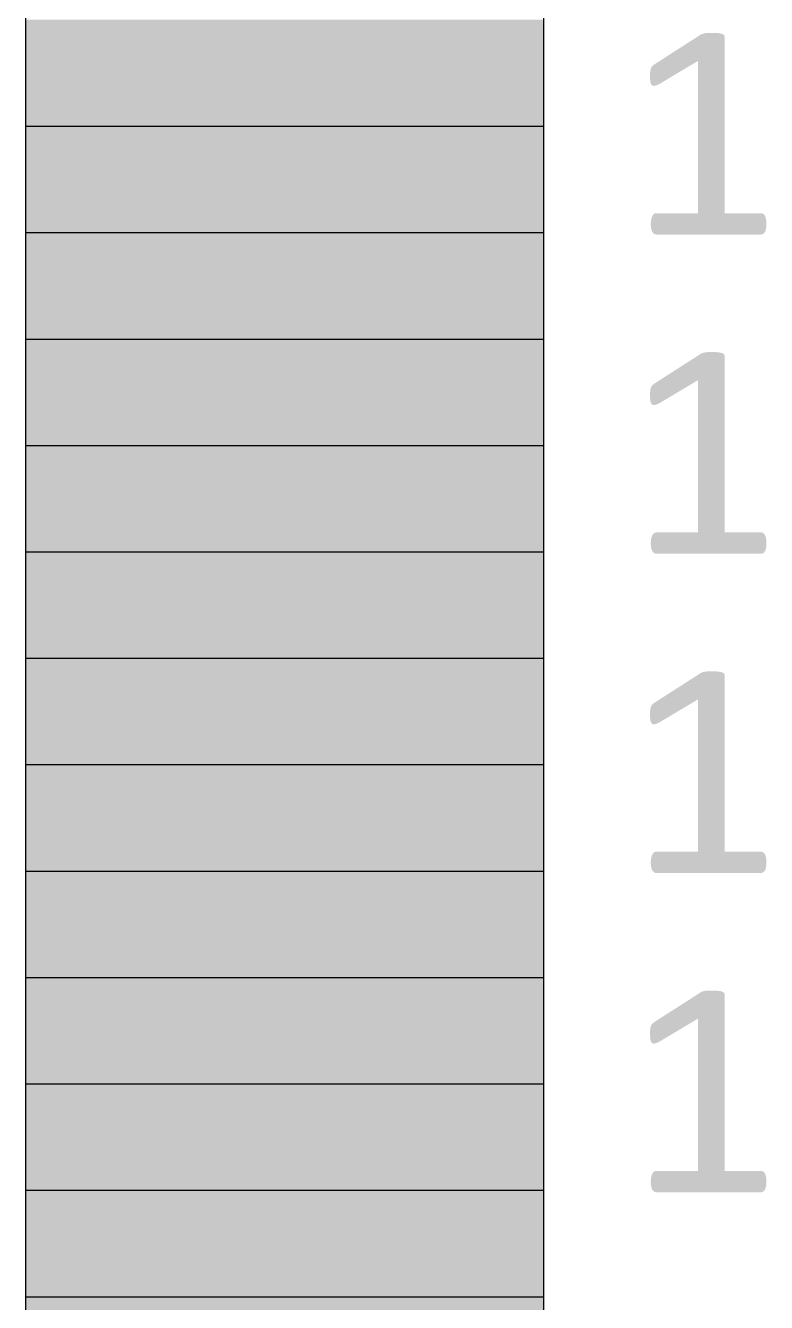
# Model space of a CAD drawing. Header units: inches. Extents: x 79.49066 to 79.49309, y 16.68944 to 16.6915.
# Drawn here: x 79.4928573 to 79.4929736, y 16.690028 to 16.6902284 of the extents above; entities that cross this region are included whole.
import ezdxf

# ---------------------------------------------------------------- set-up
doc = ezdxf.new("R2010")
doc.units = ezdxf.units.IN
doc.header["$MEASUREMENT"] = 0
doc.layers.add('GSLAYER', color=7, linetype='CONTINUOUS')

msp = doc.modelspace()

# ---------------------------------------------------------------- hatches: boundary and pattern name
at = {"layer": 'GSLAYER', "true_color": 0x4f4f4f}
msp.add_hatch(color=251, dxfattribs=at).paths.add_polyline_path([(79.49293868, 16.69021263), (79.49293868, 16.69022933), (79.49285726, 16.69022933), (79.49285726, 16.69021263)])
at = {"layer": 'GSLAYER', "true_color": 0x000000}
for points in [[(79.49296707, 16.69022288), (79.49296707, 16.6902266), (79.49296706, 16.69022674), (79.492967, 16.69022688), (79.4929669, 16.69022699), (79.49296689, 16.690227), (79.49296679, 16.69022706), (79.49296671, 16.6902271), (79.49296667, 16.69022711), (79.49296645, 16.69022717), (79.49296625, 16.69022721), (79.4929661, 16.69022723), (79.49296592, 16.69022725), (79.49296567, 16.69022727), (79.49296567, 16.69022727), (79.49296513, 16.69022728), (79.4929644, 16.69022727), (79.4929644, 16.69022727), (79.49296413, 16.69022725), (79.49296404, 16.69022723), (79.49296389, 16.69022721), (79.49296377, 16.69022717), (79.49296353, 16.69022711), (79.4929635, 16.6902271), (79.49296339, 16.69022706), (79.4929633, 16.690227), (79.49296329, 16.69022699), (79.49296311, 16.69022688), (79.4929629, 16.69022674), (79.49296268, 16.6902266), (79.49295688, 16.69022288)], [(79.49295608, 16.69021897), (79.49295609, 16.69021898), (79.49295623, 16.69021902), (79.49295641, 16.69021907), (79.49295643, 16.69021908), (79.49295663, 16.69021917), (79.49295682, 16.69021926), (79.49295687, 16.69021929), (79.49295739, 16.6902196), (79.49295809, 16.69022002), (79.49295894, 16.69022053), (79.49295958, 16.69022091), (79.49296012, 16.69022123), (79.49296057, 16.6902215), (79.49296094, 16.69022172), (79.49296125, 16.6902219), (79.49296151, 16.69022206), (79.49296176, 16.6902222), (79.492962, 16.69022235), (79.4929629, 16.69022288), (79.49295688, 16.69022288), (79.49295605, 16.69022235), (79.49295585, 16.6902222), (79.49295569, 16.69022206), (79.49295557, 16.6902219), (79.49295549, 16.69022172), (79.49295542, 16.6902215), (79.49295538, 16.69022123), (79.49295535, 16.69022091), (79.49295534, 16.69022053), (79.49295536, 16.69022002), (79.4929554, 16.6902196), (79.49295549, 16.69021929), (79.4929555, 16.69021926), (79.49295555, 16.69021917), (79.49295563, 16.69021908), (79.49295565, 16.69021907), (79.49295572, 16.69021902), (79.49295583, 16.69021898), (79.49295585, 16.69021897), (79.49295595, 16.69021896)], [(79.49296707, 16.69019898), (79.49296707, 16.69022288), (79.4929629, 16.69022288), (79.4929629, 16.69019898)], [(79.49297276, 16.69019563), (79.49297293, 16.69019565), (79.49297309, 16.69019571), (79.49297324, 16.69019582), (79.49297337, 16.69019599), (79.49297348, 16.69019621), (79.49297356, 16.6901965), (79.49297362, 16.69019685), (79.49297363, 16.69019728), (79.49297362, 16.69019768), (79.49297357, 16.69019803), (79.4929735, 16.69019832), (79.4929734, 16.69019855), (79.49297328, 16.69019874), (79.49297312, 16.69019887), (79.49297295, 16.69019895), (79.49297276, 16.69019898), (79.49295634, 16.69019898), (79.49295615, 16.69019895), (79.49295598, 16.69019887), (79.49295584, 16.69019874), (79.49295572, 16.69019855), (79.49295562, 16.69019832), (79.49295554, 16.69019803), (79.49295548, 16.69019768), (79.49295546, 16.69019728), (79.49295548, 16.69019685), (79.49295554, 16.6901965), (79.49295562, 16.69019621), (79.49295574, 16.69019599), (79.49295588, 16.69019582), (79.49295602, 16.69019571), (79.49295617, 16.69019565), (79.49295634, 16.69019563)], [(79.49296707, 16.69017278), (79.49296707, 16.6901765), (79.49296706, 16.69017664), (79.492967, 16.69017678), (79.4929669, 16.69017689), (79.49296689, 16.6901769), (79.49296679, 16.69017695), (79.49296671, 16.690177), (79.49296667, 16.69017701), (79.49296645, 16.69017707), (79.49296625, 16.69017711), (79.4929661, 16.69017713), (79.49296592, 16.69017715), (79.49296567, 16.69017717), (79.49296567, 16.69017717), (79.49296513, 16.69017718), (79.4929644, 16.69017717), (79.4929644, 16.69017717), (79.49296413, 16.69017715), (79.49296404, 16.69017713), (79.49296389, 16.69017711), (79.49296377, 16.69017707), (79.49296353, 16.69017701), (79.4929635, 16.690177), (79.49296339, 16.69017695), (79.4929633, 16.6901769), (79.49296329, 16.69017689), (79.49296311, 16.69017678), (79.4929629, 16.69017664), (79.49296268, 16.6901765), (79.49295688, 16.69017278)], [(79.49295608, 16.69016887), (79.49295609, 16.69016887), (79.49295623, 16.69016891), (79.49295641, 16.69016897), (79.49295643, 16.69016898), (79.49295663, 16.69016907), (79.49295682, 16.69016916), (79.49295687, 16.69016919), (79.49295739, 16.6901695), (79.49295809, 16.69016991), (79.49295894, 16.69017042), (79.49295958, 16.69017081), (79.49296012, 16.69017113), (79.49296057, 16.6901714), (79.49296094, 16.69017162), (79.49296125, 16.6901718), (79.49296151, 16.69017196), (79.49296176, 16.6901721), (79.492962, 16.69017225), (79.4929629, 16.69017278), (79.49295688, 16.69017278), (79.49295605, 16.69017225), (79.49295585, 16.6901721), (79.49295569, 16.69017196), (79.49295557, 16.6901718), (79.49295549, 16.69017162), (79.49295542, 16.6901714), (79.49295538, 16.69017113), (79.49295535, 16.69017081), (79.49295534, 16.69017042), (79.49295536, 16.69016991), (79.4929554, 16.6901695), (79.49295549, 16.69016919), (79.4929555, 16.69016916), (79.49295555, 16.69016907), (79.49295563, 16.69016898), (79.49295565, 16.69016897), (79.49295572, 16.69016891), (79.49295583, 16.69016887), (79.49295585, 16.69016887), (79.49295595, 16.69016886)], [(79.49296707, 16.69014888), (79.49296707, 16.69017278), (79.4929629, 16.69017278), (79.4929629, 16.69014888)], [(79.49297276, 16.69014552), (79.49297293, 16.69014554), (79.49297309, 16.69014561), (79.49297324, 16.69014572), (79.49297337, 16.69014589), (79.49297348, 16.69014611), (79.49297356, 16.6901464), (79.49297362, 16.69014675), (79.49297363, 16.69014718), (79.49297362, 16.69014758), (79.49297357, 16.69014793), (79.4929735, 16.69014822), (79.4929734, 16.69014845), (79.49297328, 16.69014863), (79.49297312, 16.69014877), (79.49297295, 16.69014885), (79.49297276, 16.69014888), (79.49295634, 16.69014888), (79.49295615, 16.69014885), (79.49295598, 16.69014877), (79.49295584, 16.69014863), (79.49295572, 16.69014845), (79.49295562, 16.69014822), (79.49295554, 16.69014793), (79.49295548, 16.69014758), (79.49295546, 16.69014718), (79.49295548, 16.69014675), (79.49295554, 16.6901464), (79.49295562, 16.69014611), (79.49295574, 16.69014589), (79.49295588, 16.69014572), (79.49295602, 16.69014561), (79.49295617, 16.69014554), (79.49295634, 16.69014552)], [(79.49296707, 16.69012268), (79.49296707, 16.6901264), (79.49296706, 16.69012654), (79.492967, 16.69012668), (79.4929669, 16.69012678), (79.49296689, 16.6901268), (79.49296679, 16.69012685), (79.49296671, 16.69012689), (79.49296667, 16.69012691), (79.49296645, 16.69012697), (79.49296625, 16.690127), (79.4929661, 16.69012703), (79.49296592, 16.69012704), (79.49296567, 16.69012706), (79.49296567, 16.69012706), (79.49296513, 16.69012708), (79.4929644, 16.69012706), (79.4929644, 16.69012706), (79.49296413, 16.69012704), (79.49296404, 16.69012703), (79.49296389, 16.690127), (79.49296377, 16.69012697), (79.49296353, 16.69012691), (79.4929635, 16.69012689), (79.49296339, 16.69012685), (79.4929633, 16.6901268), (79.49296329, 16.69012678), (79.49296311, 16.69012668), (79.4929629, 16.69012654), (79.49296268, 16.6901264), (79.49295688, 16.69012268)], [(79.49295608, 16.69011877), (79.49295609, 16.69011877), (79.49295623, 16.69011881), (79.49295641, 16.69011886), (79.49295643, 16.69011888), (79.49295663, 16.69011897), (79.49295682, 16.69011906), (79.49295687, 16.69011909), (79.49295739, 16.6901194), (79.49295809, 16.69011981), (79.49295894, 16.69012032), (79.49295958, 16.6901207), (79.49296012, 16.69012103), (79.49296057, 16.69012129), (79.49296094, 16.69012151), (79.49296125, 16.69012169), (79.49296151, 16.69012185), (79.49296176, 16.690122), (79.492962, 16.69012214), (79.4929629, 16.69012268), (79.49295688, 16.69012268), (79.49295605, 16.69012214), (79.49295585, 16.690122), (79.49295569, 16.69012185), (79.49295557, 16.69012169), (79.49295549, 16.69012151), (79.49295542, 16.69012129), (79.49295538, 16.69012103), (79.49295535, 16.6901207), (79.49295534, 16.69012032), (79.49295536, 16.69011981), (79.4929554, 16.6901194), (79.49295549, 16.69011909), (79.4929555, 16.69011906), (79.49295555, 16.69011897), (79.49295563, 16.69011888), (79.49295565, 16.69011886), (79.49295572, 16.69011881), (79.49295583, 16.69011877), (79.49295585, 16.69011877), (79.49295595, 16.69011876)], [(79.49296707, 16.69009877), (79.49296707, 16.69012268), (79.4929629, 16.69012268), (79.4929629, 16.69009877)], [(79.49297276, 16.69009542), (79.49297293, 16.69009544), (79.49297309, 16.69009551), (79.49297324, 16.69009562), (79.49297337, 16.69009578), (79.49297348, 16.69009601), (79.49297356, 16.6900963), (79.49297362, 16.69009665), (79.49297363, 16.69009707), (79.49297362, 16.69009748), (79.49297357, 16.69009783), (79.4929735, 16.69009811), (79.4929734, 16.69009835), (79.49297328, 16.69009853), (79.49297312, 16.69009866), (79.49297295, 16.69009875), (79.49297276, 16.69009877), (79.49295634, 16.69009877), (79.49295615, 16.69009875), (79.49295598, 16.69009866), (79.49295584, 16.69009853), (79.49295572, 16.69009835), (79.49295562, 16.69009811), (79.49295554, 16.69009783), (79.49295548, 16.69009748), (79.49295546, 16.69009707), (79.49295548, 16.69009665), (79.49295554, 16.6900963), (79.49295562, 16.69009601), (79.49295574, 16.69009578), (79.49295588, 16.69009562), (79.49295602, 16.69009551), (79.49295617, 16.69009544), (79.49295634, 16.69009542)], [(79.49296707, 16.69007258), (79.49296707, 16.69007629), (79.49296706, 16.69007644), (79.492967, 16.69007657), (79.4929669, 16.69007668), (79.49296689, 16.69007669), (79.49296679, 16.69007675), (79.49296671, 16.69007679), (79.49296667, 16.6900768), (79.49296645, 16.69007687), (79.49296625, 16.6900769), (79.4929661, 16.69007692), (79.49296592, 16.69007694), (79.49296567, 16.69007696), (79.49296567, 16.69007696), (79.49296513, 16.69007697), (79.4929644, 16.69007696), (79.4929644, 16.69007696), (79.49296413, 16.69007694), (79.49296404, 16.69007692), (79.49296389, 16.6900769), (79.49296377, 16.69007687), (79.49296353, 16.6900768), (79.4929635, 16.69007679), (79.49296339, 16.69007675), (79.4929633, 16.69007669), (79.49296329, 16.69007668), (79.49296311, 16.69007657), (79.4929629, 16.69007644), (79.49296268, 16.69007629), (79.49295688, 16.69007258)], [(79.49295608, 16.69006866), (79.49295609, 16.69006867), (79.49295623, 16.69006871), (79.49295641, 16.69006876), (79.49295643, 16.69006877), (79.49295663, 16.69006887), (79.49295682, 16.69006896), (79.49295687, 16.69006898), (79.49295739, 16.6900693), (79.49295809, 16.69006971), (79.49295894, 16.69007022), (79.49295958, 16.6900706), (79.49296012, 16.69007092), (79.49296057, 16.69007119), (79.49296094, 16.69007141), (79.49296125, 16.69007159), (79.49296151, 16.69007175), (79.49296176, 16.6900719), (79.492962, 16.69007204), (79.4929629, 16.69007258), (79.49295688, 16.69007258), (79.49295605, 16.69007204), (79.49295585, 16.6900719), (79.49295569, 16.69007175), (79.49295557, 16.69007159), (79.49295549, 16.69007141), (79.49295542, 16.69007119), (79.49295538, 16.69007092), (79.49295535, 16.6900706), (79.49295534, 16.69007022), (79.49295536, 16.69006971), (79.4929554, 16.6900693), (79.49295549, 16.69006898), (79.4929555, 16.69006896), (79.49295555, 16.69006887), (79.49295563, 16.69006877), (79.49295565, 16.69006876), (79.49295572, 16.69006871), (79.49295583, 16.69006867), (79.49295585, 16.69006866), (79.49295595, 16.69006865)], [(79.49296707, 16.69004867), (79.49296707, 16.69007258), (79.4929629, 16.69007258), (79.4929629, 16.69004867)], [(79.49297276, 16.69004532), (79.49297293, 16.69004534), (79.49297309, 16.6900454), (79.49297324, 16.69004552), (79.49297337, 16.69004568), (79.49297348, 16.69004591), (79.49297356, 16.69004619), (79.49297362, 16.69004654), (79.49297363, 16.69004697), (79.49297362, 16.69004738), (79.49297357, 16.69004772), (79.4929735, 16.69004801), (79.4929734, 16.69004825), (79.49297328, 16.69004843), (79.49297312, 16.69004856), (79.49297295, 16.69004864), (79.49297276, 16.69004867), (79.49295634, 16.69004867), (79.49295615, 16.69004864), (79.49295598, 16.69004856), (79.49295584, 16.69004843), (79.49295572, 16.69004825), (79.49295562, 16.69004801), (79.49295554, 16.69004772), (79.49295548, 16.69004738), (79.49295546, 16.69004697), (79.49295548, 16.69004654), (79.49295554, 16.69004619), (79.49295562, 16.69004591), (79.49295574, 16.69004568), (79.49295588, 16.69004552), (79.49295602, 16.6900454), (79.49295617, 16.69004534), (79.49295634, 16.69004532)]]:
    msp.add_hatch(color=18, dxfattribs=at).paths.add_polyline_path(points)
at = {"layer": 'GSLAYER', "true_color": 0x4b4b4b}
msp.add_hatch(color=251, dxfattribs=at).paths.add_polyline_path([(79.49293868, 16.69019593), (79.49293868, 16.69021263), (79.49285726, 16.69021263), (79.49285726, 16.69019593)])
at = {"layer": 'GSLAYER', "true_color": 0x484848}
msp.add_hatch(color=251, dxfattribs=at).paths.add_polyline_path([(79.49293868, 16.69017923), (79.49293868, 16.69019593), (79.49285726, 16.69019593), (79.49285726, 16.69017923)])
at = {"layer": 'GSLAYER', "true_color": 0x454545}
msp.add_hatch(color=250, dxfattribs=at).paths.add_polyline_path([(79.49293868, 16.69016253), (79.49293868, 16.69017923), (79.49285726, 16.69017923), (79.49285726, 16.69016253)])
at = {"layer": 'GSLAYER', "true_color": 0x424242}
msp.add_hatch(color=250, dxfattribs=at).paths.add_polyline_path([(79.49293868, 16.69014583), (79.49293868, 16.69016253), (79.49285726, 16.69016253), (79.49285726, 16.69014583)])
at = {"layer": 'GSLAYER', "true_color": 0x3e3e3e}
msp.add_hatch(color=250, dxfattribs=at).paths.add_polyline_path([(79.49293868, 16.69012913), (79.49293868, 16.69014583), (79.49285726, 16.69014583), (79.49285726, 16.69012913)])
at = {"layer": 'GSLAYER', "true_color": 0x3b3b3b}
msp.add_hatch(color=250, dxfattribs=at).paths.add_polyline_path([(79.49293868, 16.69011243), (79.49293868, 16.69012913), (79.49285726, 16.69012913), (79.49285726, 16.69011243)])
at = {"layer": 'GSLAYER', "true_color": 0x383838}
msp.add_hatch(color=250, dxfattribs=at).paths.add_polyline_path([(79.49293868, 16.69009573), (79.49293868, 16.69011243), (79.49285726, 16.69011243), (79.49285726, 16.69009573)])
at = {"layer": 'GSLAYER', "true_color": 0x343434}
msp.add_hatch(color=250, dxfattribs=at).paths.add_polyline_path([(79.49293868, 16.69007902), (79.49293868, 16.69009573), (79.49285726, 16.69009573), (79.49285726, 16.69007902)])
at = {"layer": 'GSLAYER', "true_color": 0x313131}
msp.add_hatch(color=250, dxfattribs=at).paths.add_polyline_path([(79.49293868, 16.69006232), (79.49293868, 16.69007902), (79.49285726, 16.69007902), (79.49285726, 16.69006232)])
at = {"layer": 'GSLAYER', "true_color": 0x2e2e2e}
msp.add_hatch(color=250, dxfattribs=at).paths.add_polyline_path([(79.49293868, 16.69004562), (79.49293868, 16.69006232), (79.49285726, 16.69006232), (79.49285726, 16.69004562)])
at = {"layer": 'GSLAYER', "true_color": 0x2b2b2b}
msp.add_hatch(color=250, dxfattribs=at).paths.add_polyline_path([(79.49293868, 16.69002892), (79.49293868, 16.69004562), (79.49285726, 16.69004562), (79.49285726, 16.69002892)])
at = {"layer": 'GSLAYER', "true_color": 0x272727}
msp.add_hatch(color=250, dxfattribs=at).paths.add_polyline_path([(79.49293868, 16.69001222), (79.49293868, 16.69002892), (79.49285726, 16.69002892), (79.49285726, 16.69001222)])

# ---------------------------------------------------------------- linework, layer by layer
at = {"layer": 'GSLAYER', "color": 18, "true_color": 0x000000, "flags": 128}
msp.add_lwpolyline([(79.49285726, 16.68981181), (79.49293868, 16.68981181), (79.49293868, 16.69111448), (79.49285726, 16.69111448)], close=True, dxfattribs=at)
at = {"layer": 'GSLAYER', "color": 253, "true_color": 0xb3b3b3, "flags": 128}
for points in [[(79.49285726, 16.69021263), (79.49293868, 16.69021263)], [(79.49285726, 16.69019593), (79.49293868, 16.69019593)], [(79.49285726, 16.69017923), (79.49293868, 16.69017923)], [(79.49285726, 16.69014583), (79.49293868, 16.69014583)], [(79.49285726, 16.69012913), (79.49293868, 16.69012913)], [(79.49285726, 16.69011243), (79.49293868, 16.69011243)], [(79.49285726, 16.69009573), (79.49293868, 16.69009573)], [(79.49285726, 16.69007902), (79.49293868, 16.69007902)], [(79.49285726, 16.69006232), (79.49293868, 16.69006232)], [(79.49285726, 16.69002892), (79.49293868, 16.69002892)]]:
    msp.add_lwpolyline(points, dxfattribs=at)
at = {"layer": 'GSLAYER', "color": 18, "true_color": 0x000000, "flags": 128}
for points in [[(79.49285726, 16.69016253), (79.49293868, 16.69016253)], [(79.49285726, 16.69004562), (79.49293868, 16.69004562)]]:
    msp.add_lwpolyline(points, dxfattribs=at)

doc.saveas('drawing.dxf')
